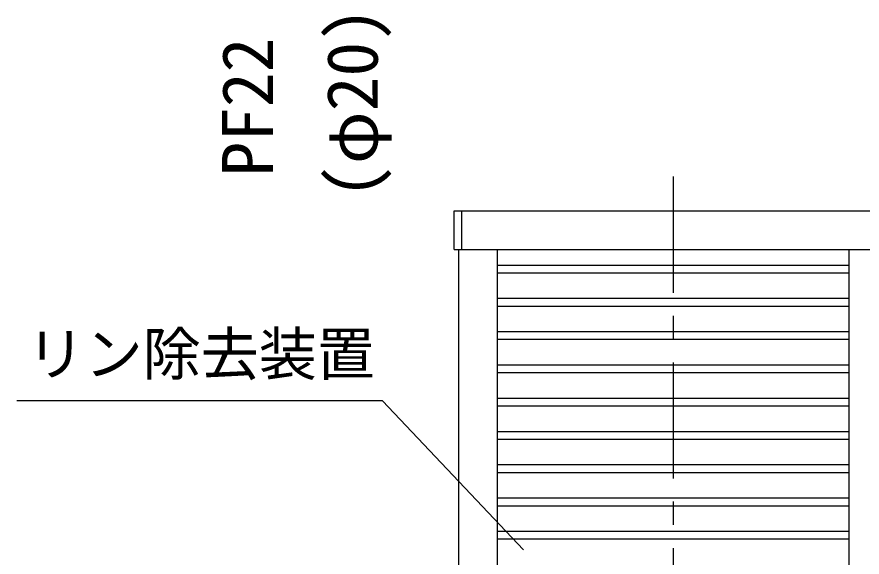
# Model space of a CAD drawing. Units: millimetres, scale not verified. Extents: x -8910 to 8910, y -6308 to 6308.
# Drawn here: x -499 to 594, y 4018 to 4717 of the extents above; entities that cross this region are included whole.
import ezdxf
from ezdxf.enums import TextEntityAlignment as Align

# ---------------------------------------------------------------- set-up
doc = ezdxf.new("R2010")
doc.units = ezdxf.units.MM
doc.header["$LTSCALE"] = 30
doc.linetypes.add('CHAIN1', pattern=[8, 5, -1, 1, -1])
doc.layers.add('0-2_製作', color=4, linetype='Continuous', lineweight=25)
doc.layers.add('0-7_07', color=3, linetype='Continuous', lineweight=25)
doc.styles.add('ＭＳ ゴシック', font='')
doc.styles.get('ＭＳ ゴシック').set_extended_font_data('MS Gothic')

msp = doc.modelspace()

# ---------------------------------------------------------------- linework, layer by layer
at = {"layer": '0-2_製作'}
for p, q in [((-26.3, 4220.54), (-498.9, 4220.54)), ((156.28, 4028.01), (-26.3, 4220.54))]:
    msp.add_line(p, q, dxfattribs=at)
at = {"layer": '0-7_07', "linetype": 'CHAIN1'}
msp.add_line((349.89, 4510.18), (349.89, 3501.66), dxfattribs=at)
at = {"layer": '0-7_07'}
for p, q in [((66.45, 4415.93), (66.45, 4465.93)), ((66.45, 4465.93), (636.45, 4465.93)), ((76.45, 4415.93), (76.45, 4465.93)), ((66.45, 4415.93), (636.45, 4415.93)), ((72.39, 3603.93), (72.39, 4415.93)), ((122.39, 3603.93), (122.39, 4415.93)), ((577.39, 3603.93), (577.39, 4415.93)), ((122.39, 4395.93), (577.39, 4395.93)), ((122.39, 4385.93), (577.39, 4385.93)), ((122.39, 4352.93), (577.39, 4352.93)), ((122.39, 4342.93), (577.39, 4342.93)), ((122.39, 4309.93), (577.39, 4309.93)), ((122.39, 4299.93), (577.39, 4299.93)), ((122.39, 4266.93), (577.39, 4266.93)), ((122.39, 4256.93), (577.39, 4256.93)), ((122.39, 4223.93), (577.39, 4223.93)), ((122.39, 4213.93), (577.39, 4213.93)), ((122.39, 4180.93), (577.39, 4180.93)), ((122.39, 4170.93), (577.39, 4170.93)), ((122.39, 4137.93), (577.39, 4137.93)), ((122.39, 4127.93), (577.39, 4127.93)), ((122.39, 4094.93), (577.39, 4094.93)), ((122.39, 4084.93), (577.39, 4084.93)), ((122.39, 4051.93), (577.39, 4051.93)), ((122.39, 4041.93), (577.39, 4041.93))]:
    msp.add_line(p, q, dxfattribs=at)

# ---------------------------------------------------------------- texts
at = {"layer": '0-7_07', "color": 4, "style": 'ＭＳ ゴシック'}
for s, p in [('(φ20)', (-12.49, 4481.54)), ('PF22', (-148.04, 4510.29))]:
    msp.add_text(s, height=65.98, rotation=90, dxfattribs=at).set_placement(p, align=Align.BOTTOM_LEFT)
msp.add_text('リン除去装置', height=54.99, dxfattribs=at).set_placement((-486.19, 4237.14), align=Align.BOTTOM_LEFT)

doc.saveas('drawing.dxf')
